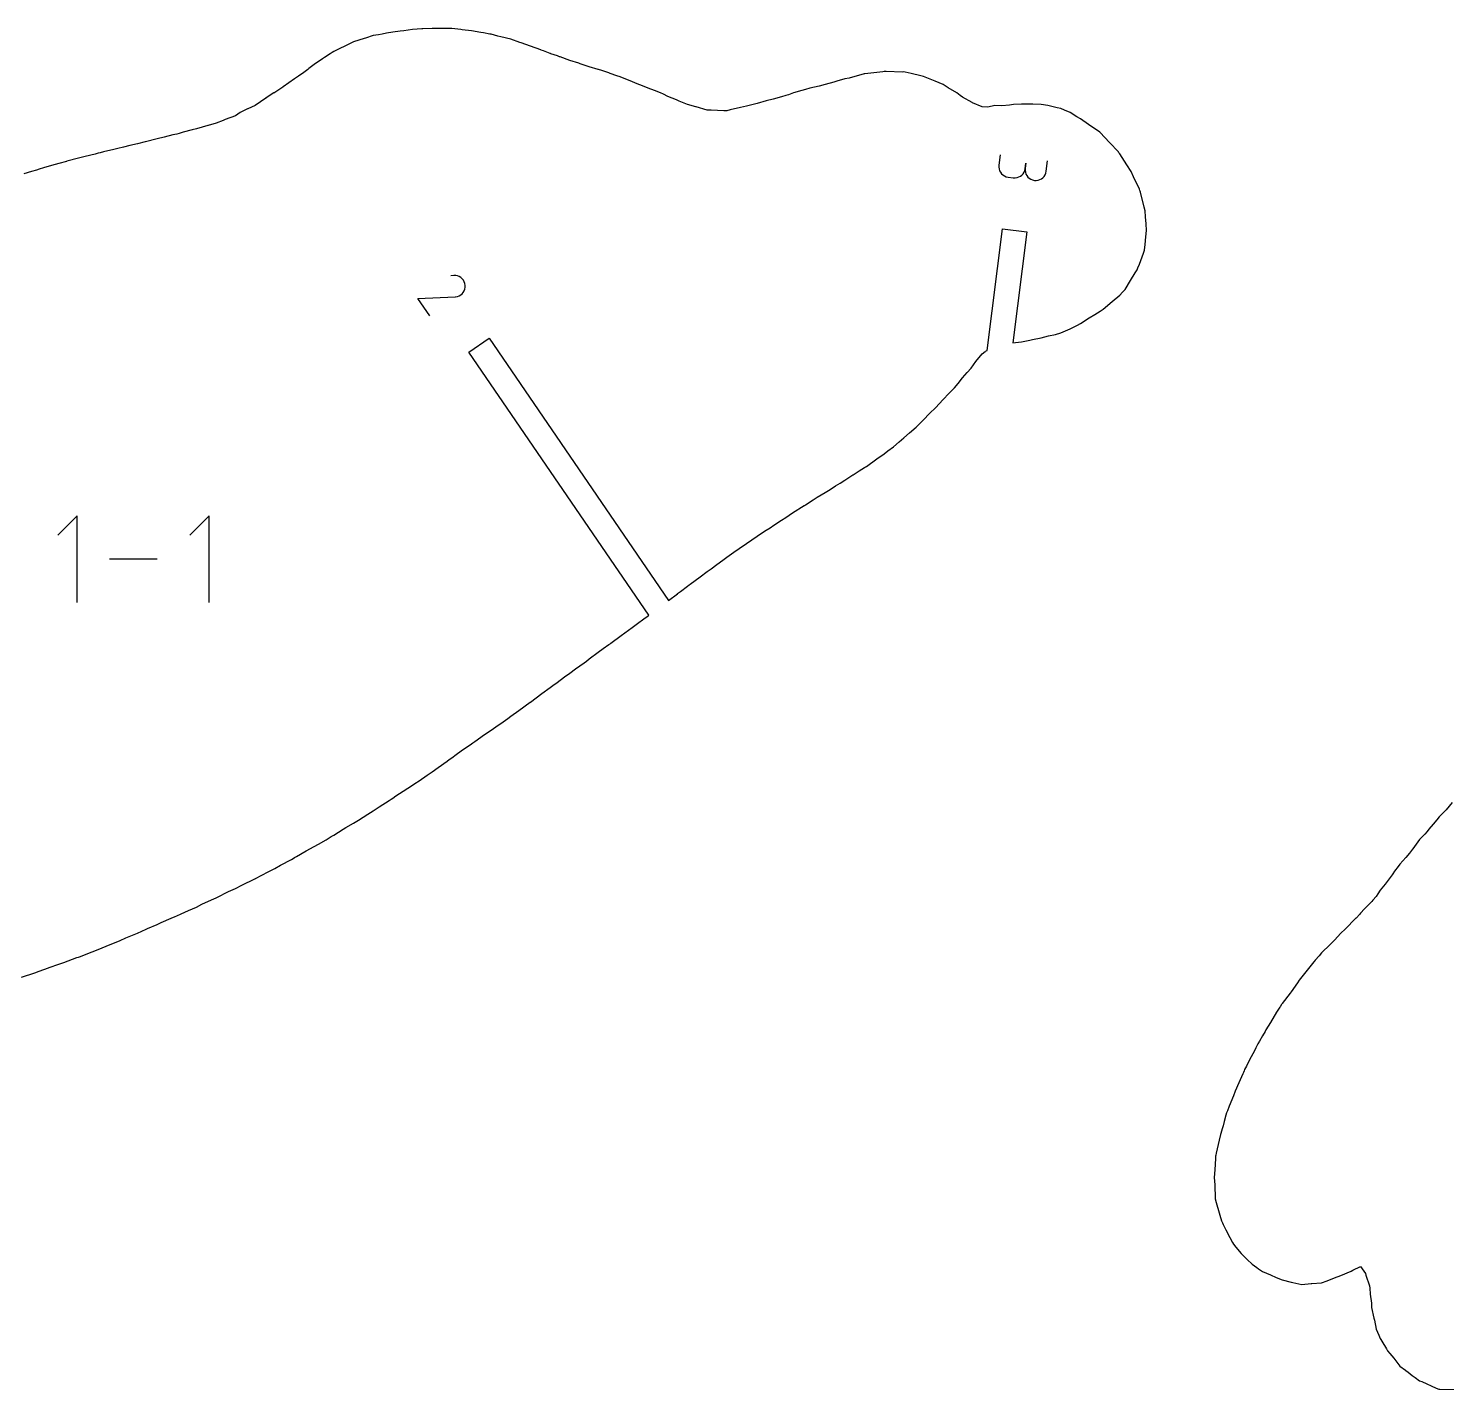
# Model space of a CAD drawing. Extents: x 0 to 560, y 0 to 480.
# Drawn here: x 67.4 to 133.8, y 84.7 to 148.5 of the extents above; entities that cross this region are included whole.
import ezdxf

# ---------------------------------------------------------------- set-up
doc = ezdxf.new("R2010")
doc.units = 0

msp = doc.modelspace()

# ---------------------------------------------------------------- linework, layer by layer
at = {"layer": 'annotation', "color": 1}
for p, q in [((112.897517, 142.540516), (112.835258, 142.047009)), ((115.054995, 141.766976), (115.117254, 142.260483)), ((112.835258, 142.047009), (112.832023, 141.957246)), ((112.832023, 141.957246), (112.844434, 141.870832)), ((112.835258, 142.047009), (112.835258, 142.047009)), ((112.844434, 141.870832), (112.871258, 141.789335)), ((112.871258, 141.789335), (112.911262, 141.71432)), ((112.911262, 141.71432), (112.963212, 141.647356)), ((112.963212, 141.647356), (113.025876, 141.590007)), ((113.025876, 141.590007), (113.098018, 141.543843)), ((113.84472, 141.536148), (113.911686, 141.588111)), ((113.911686, 141.588111), (113.969082, 141.650838)), ((113.969082, 141.650838), (114.015321, 141.723118)), ((114.015321, 141.723118), (114.048816, 141.80374)), ((114.048816, 141.80374), (114.06798, 141.891493)), ((114.06798, 141.891493), (114.064752, 141.80173)), ((114.064752, 141.80173), (114.077188, 141.715313)), ((114.06798, 141.891493), (114.099154, 142.138595)), ((114.099154, 142.138595), (114.06798, 141.891493)), ((114.06798, 141.891493), (114.06798, 141.891493)), ((114.077188, 141.715313), (114.104063, 141.633809)), ((114.104063, 141.633809), (114.144153, 141.558784)), ((114.144153, 141.558784), (114.196231, 141.491803)), ((114.956096, 141.52632), (115.002335, 141.5986)), ((115.002335, 141.5986), (115.035831, 141.679222)), ((115.035831, 141.679222), (115.054995, 141.766976)), ((113.098018, 141.543843), (113.178407, 141.510428)), ((113.178407, 141.510428), (113.265809, 141.491331)), ((113.265809, 141.491331), (113.512911, 141.460157)), ((113.512911, 141.460157), (113.512911, 141.460157)), ((113.512911, 141.460157), (113.602281, 141.456954)), ((113.602281, 141.456954), (113.688431, 141.469359)), ((113.688431, 141.469359), (113.769773, 141.49616)), ((113.769773, 141.49616), (113.84472, 141.536148)), ((114.196231, 141.491803), (114.259073, 141.434432)), ((114.259073, 141.434432), (114.331453, 141.388238)), ((114.331453, 141.388238), (114.412146, 141.354785)), ((114.412146, 141.354785), (114.499926, 141.33564)), ((114.499926, 141.33564), (114.499926, 141.33564)), ((114.499926, 141.33564), (114.589295, 141.332436)), ((114.589295, 141.332436), (114.675445, 141.344841)), ((114.675445, 141.344841), (114.756787, 141.371643)), ((114.756787, 141.371643), (114.831734, 141.411631)), ((114.831734, 141.411631), (114.8987, 141.463593)), ((114.8987, 141.463593), (114.956096, 141.52632)), ((87.295606, 136.876953), (87.15531, 136.860083)), ((87.385543, 136.875694), (87.295606, 136.876953)), ((87.471306, 136.859029), (87.385543, 136.875694)), ((87.551422, 136.828241), (87.471306, 136.859029)), ((87.624416, 136.784615), (87.551422, 136.828241)), ((87.688816, 136.729433), (87.624416, 136.784615)), ((87.743146, 136.663978), (87.688816, 136.729433)), ((87.785934, 136.589534), (87.743146, 136.663978)), ((87.781619, 136.163514), (87.812561, 136.243574)), ((87.815705, 136.507385), (87.785934, 136.589534)), ((87.812561, 136.243574), (87.82944, 136.329182)), ((87.830986, 136.418813), (87.815705, 136.507385)), ((87.82944, 136.329182), (87.830986, 136.418813)), ((87.830986, 136.418813), (87.830986, 136.418813)), ((85.614966, 135.807496), (87.355414, 135.884779)), ((86.176868, 134.986541), (85.614966, 135.807496)), ((87.355414, 135.884779), (87.355414, 135.884779)), ((87.355414, 135.884779), (87.357156, 135.88464)), ((87.357156, 135.88464), (87.358883, 135.884545)), ((87.358883, 135.884545), (87.360608, 135.884495)), ((87.360608, 135.884495), (87.362343, 135.88449)), ((87.362343, 135.88449), (87.364103, 135.884531)), ((87.364103, 135.884531), (87.365901, 135.884618)), ((87.365901, 135.884618), (87.36775, 135.884754)), ((87.36775, 135.884754), (87.369664, 135.884939)), ((87.369664, 135.884939), (87.371656, 135.885172)), ((87.371656, 135.885172), (87.460346, 135.89988)), ((87.371656, 135.885172), (87.371656, 135.885172)), ((87.460346, 135.89988), (87.542581, 135.929296)), ((87.542581, 135.929296), (87.617094, 135.971895)), ((87.617094, 135.971895), (87.682617, 136.026148)), ((87.682617, 136.026148), (87.737882, 136.09053)), ((87.737882, 136.09053), (87.781619, 136.163514)), ((69.640979, 125.623476), (68.735845, 124.718087)), ((69.640979, 121.552033), (69.640979, 125.623476)), ((75.825891, 125.623476), (74.920757, 124.718087)), ((75.825891, 121.552033), (75.825891, 125.623476)), ((73.394221, 123.587755), (71.168026, 123.587755))]:
    msp.add_line(p, q, dxfattribs=at)
at = {"layer": 'boundary', "color": 5}
for p, q in [((84.14185, 148.229489), (83.939791, 148.193483)), ((84.438182, 148.28234), (84.14185, 148.229489)), ((84.77703, 148.327626), (84.438182, 148.28234)), ((84.945909, 148.350441), (84.77703, 148.327626)), ((85.358894, 148.405609), (84.945909, 148.350441)), ((85.78933, 148.431537), (85.358894, 148.405609)), ((85.849167, 148.433681), (85.78933, 148.431537)), ((86.279605, 148.459607), (85.849167, 148.433681)), ((86.710041, 148.458817), (86.279605, 148.459607)), ((86.769878, 148.456478), (86.710041, 148.458817)), ((87.200314, 148.455686), (86.769878, 148.456478)), ((87.630752, 148.408506), (87.200314, 148.455686)), ((87.690589, 148.398348), (87.630752, 148.408506)), ((88.121026, 148.351169), (87.690589, 148.398348)), ((88.563944, 148.272788), (88.121026, 148.351169)), ((88.67944, 148.248807), (88.563944, 148.272788)), ((88.983244, 148.193483), (88.67944, 148.248807)), ((82.157353, 147.617143), (81.98998, 147.536291)), ((82.596763, 147.833554), (82.157353, 147.617143)), ((83.090139, 147.984515), (82.596763, 147.833554)), ((83.155901, 148.006317), (83.090139, 147.984515)), ((83.517472, 148.117997), (83.155901, 148.006317)), ((83.76762, 148.162682), (83.517472, 148.117997)), ((83.939791, 148.193483), (83.76762, 148.162682)), ((89.01249, 148.187352), (88.983244, 148.193483)), ((89.041736, 148.18122), (89.01249, 148.187352)), ((89.362861, 148.100734), (89.041736, 148.18122)), ((89.501641, 148.061006), (89.362861, 148.100734)), ((89.962447, 147.947544), (89.501641, 148.061006)), ((90.392884, 147.800868), (89.962447, 147.947544)), ((90.45272, 147.779329), (90.392884, 147.800868)), ((90.883157, 147.632651), (90.45272, 147.779329)), ((91.37202, 147.450001), (90.883157, 147.632651)), ((81.145122, 147.026928), (80.755342, 146.762542)), ((81.243374, 147.09603), (81.145122, 147.026928)), ((81.503274, 147.272773), (81.243374, 147.09603)), ((81.589663, 147.327231), (81.503274, 147.272773)), ((81.676052, 147.38169), (81.589663, 147.327231)), ((81.98998, 147.536291), (81.676052, 147.38169)), ((91.395176, 147.440129), (91.37202, 147.450001)), ((91.493186, 147.40248), (91.395176, 147.440129)), ((91.803868, 147.284218), (91.493186, 147.40248)), ((91.824504, 147.278495), (91.803868, 147.284218)), ((91.84514, 147.272773), (91.824504, 147.278495)), ((92.15365, 147.166265), (91.84514, 147.272773)), ((92.255179, 147.131826), (92.15365, 147.166265)), ((92.286165, 147.119016), (92.255179, 147.131826)), ((92.724578, 146.957768), (92.286165, 147.119016)), ((93.155016, 146.822144), (92.724578, 146.957768)), ((80.009986, 146.21598), (79.83463, 146.092762)), ((80.025296, 146.228845), (80.009986, 146.21598)), ((80.200651, 146.352061), (80.025296, 146.228845)), ((80.455733, 146.539735), (80.200651, 146.352061)), ((80.500259, 146.574868), (80.455733, 146.539735)), ((80.755342, 146.762542), (80.500259, 146.574868)), ((93.214854, 146.80066), (93.155016, 146.822144)), ((93.645289, 146.665036), (93.214854, 146.80066)), ((94.058281, 146.535274), (93.645289, 146.665036)), ((94.069805, 146.53131), (94.058281, 146.535274)), ((94.234433, 146.477739), (94.069805, 146.53131)), ((94.565998, 146.370529), (94.234433, 146.477739)), ((94.594349, 146.361295), (94.565998, 146.370529)), ((94.622701, 146.352061), (94.594349, 146.361295)), ((94.929034, 146.240391), (94.622701, 146.352061)), ((95.08378, 146.184515), (94.929034, 146.240391)), ((106.516493, 146.328222), (105.813755, 146.131027)), ((106.535235, 146.331867), (106.516493, 146.328222)), ((106.554933, 146.332766), (106.535235, 146.331867)), ((106.697446, 146.352061), (106.554933, 146.332766)), ((107.393689, 146.427705), (106.697446, 146.352061)), ((107.455948, 146.440178), (107.393689, 146.427705)), ((107.549249, 146.445363), (107.455948, 146.440178)), ((108.313615, 146.415105), (107.549249, 146.445363)), ((108.376659, 146.419394), (108.313615, 146.415105)), ((108.437588, 146.412991), (108.376659, 146.419394)), ((108.733782, 146.352061), (108.437588, 146.412991)), ((109.185656, 146.24035), (108.733782, 146.352061)), ((109.297366, 146.206537), (109.185656, 146.24035)), ((79.286915, 145.70846), (78.91392, 145.45076)), ((79.295274, 145.714288), (79.286915, 145.70846)), ((79.301006, 145.719191), (79.295274, 145.714288)), ((79.83463, 146.092762), (79.301006, 145.719191)), ((95.1186, 146.170681), (95.08378, 146.184515)), ((95.486708, 146.029449), (95.1186, 146.170681)), ((95.969347, 145.835949), (95.486708, 146.029449)), ((96.051317, 145.805091), (95.969347, 145.835949)), ((96.407422, 145.663921), (96.051317, 145.805091)), ((96.698339, 145.547941), (96.407422, 145.663921)), ((96.982797, 145.431352), (96.698339, 145.547941)), ((103.598305, 145.544695), (103.213289, 145.431352)), ((103.773103, 145.599339), (103.598305, 145.544695)), ((103.978454, 145.656268), (103.773103, 145.599339)), ((104.422067, 145.745249), (103.978454, 145.656268)), ((104.693817, 145.830309), (104.422067, 145.745249)), ((105.109794, 145.936082), (104.693817, 145.830309)), ((105.25096, 145.988498), (105.109794, 145.936082)), ((105.614524, 146.09997), (105.25096, 145.988498)), ((105.813755, 146.131027), (105.614524, 146.09997)), ((109.54447, 146.104959), (109.297366, 146.206537)), ((109.852742, 145.986724), (109.54447, 146.104959)), ((110.21808, 145.821808), (109.852742, 145.986724)), ((110.466937, 145.680211), (110.21808, 145.821808)), ((110.864038, 145.431352), (110.466937, 145.680211)), ((78.49097, 145.188584), (77.993209, 144.849287)), ((78.497216, 145.193768), (78.49097, 145.188584)), ((78.505799, 145.199086), (78.497216, 145.193768)), ((78.868716, 145.431352), (78.505799, 145.199086)), ((78.891318, 145.441056), (78.868716, 145.431352)), ((78.91392, 145.45076), (78.891318, 145.441056)), ((97.115466, 145.370275), (96.982797, 145.431352)), ((97.328129, 145.271306), (97.115466, 145.370275)), ((97.735416, 145.105764), (97.328129, 145.271306)), ((97.859519, 145.052789), (97.735416, 145.105764)), ((98.24884, 144.893837), (97.859519, 145.052789)), ((98.643454, 144.785213), (98.24884, 144.893837)), ((101.441108, 144.92674), (101.010971, 144.818813)), ((101.507507, 144.942356), (101.441108, 144.92674)), ((101.508155, 144.942523), (101.507507, 144.942356)), ((101.931685, 145.063576), (101.508155, 144.942523)), ((102.256344, 145.149097), (101.931685, 145.063576)), ((102.653221, 145.258196), (102.256344, 145.149097)), ((102.852392, 145.311313), (102.653221, 145.258196)), ((102.984545, 145.349754), (102.852392, 145.311313)), ((103.213289, 145.431352), (102.984545, 145.349754)), ((111.026496, 145.319058), (110.864038, 145.431352)), ((111.13879, 145.240052), (111.026496, 145.319058)), ((111.588622, 144.981519), (111.13879, 145.240052)), ((111.601467, 144.973317), (111.588622, 144.981519)), ((112.059498, 144.778764), (111.601467, 144.973317)), ((113.517626, 144.893934), (113.327988, 144.85842)), ((113.900922, 144.91186), (113.517626, 144.893934)), ((114.298004, 144.907723), (113.900922, 144.91186)), ((114.428992, 144.903281), (114.298004, 144.907723)), ((114.821629, 144.898997), (114.428992, 144.903281)), ((115.129863, 144.842006), (114.821629, 144.898997)), ((77.072499, 144.367819), (76.587123, 144.193423)), ((77.176841, 144.439231), (77.072499, 144.367819)), ((77.281185, 144.510641), (77.176841, 144.439231)), ((77.624771, 144.684473), (77.281185, 144.510641)), ((77.641374, 144.695075), (77.624771, 144.684473)), ((77.993209, 144.849287), (77.641374, 144.695075)), ((98.647559, 144.784251), (98.643454, 144.785213)), ((99.169554, 144.626142), (98.647559, 144.784251)), ((99.356019, 144.62989), (99.169554, 144.626142)), ((99.952157, 144.598962), (99.356019, 144.62989)), ((100.090261, 144.600961), (99.952157, 144.598962)), ((100.246252, 144.639926), (100.090261, 144.600961)), ((100.727836, 144.745307), (100.246252, 144.639926)), ((101.010971, 144.818813), (100.727836, 144.745307)), ((112.314528, 144.765669), (112.059498, 144.778764)), ((112.644094, 144.846757), (112.314528, 144.765669)), ((112.980211, 144.837112), (112.644094, 144.846757)), ((113.327988, 144.85842), (112.980211, 144.837112)), ((115.568763, 144.739455), (115.129863, 144.842006)), ((115.742343, 144.704638), (115.568763, 144.739455)), ((115.905746, 144.632601), (115.742343, 144.704638)), ((116.17052, 144.510641), (115.905746, 144.632601)), ((116.494976, 144.320139), (116.17052, 144.510641)), ((116.663053, 144.224049), (116.494976, 144.320139)), ((117.031703, 143.962038), (116.663053, 144.224049)), ((74.615613, 143.58993), (74.425199, 143.538635)), ((75.041649, 143.700227), (74.615613, 143.58993)), ((75.231078, 143.749017), (75.041649, 143.700227)), ((75.768865, 143.91076), (75.231078, 143.749017)), ((75.782862, 143.91471), (75.768865, 143.91076)), ((76.151788, 144.022648), (75.782862, 143.91471)), ((76.48176, 144.149967), (76.151788, 144.022648)), ((76.587123, 144.193423), (76.48176, 144.149967)), ((117.565606, 143.58993), (117.031703, 143.962038)), ((117.57561, 143.581257), (117.565606, 143.58993)), ((117.583761, 143.574265), (117.57561, 143.581257)), ((118.019671, 143.105128), (117.583761, 143.574265)), ((71.812868, 142.896364), (71.548235, 142.831457)), ((72.117682, 142.970723), (71.812868, 142.896364)), ((72.468946, 143.057041), (72.117682, 142.970723)), ((72.824726, 143.143578), (72.468946, 143.057041)), ((72.830477, 143.14498), (72.824726, 143.143578)), ((72.841911, 143.147784), (72.830477, 143.14498)), ((73.389656, 143.280764), (72.841911, 143.147784)), ((73.715231, 143.361307), (73.389656, 143.280764)), ((74.130662, 143.463739), (73.715231, 143.361307)), ((74.310367, 143.50815), (74.130662, 143.463739)), ((74.425199, 143.538635), (74.310367, 143.50815)), ((118.437702, 142.669219), (118.019671, 143.105128)), ((69.147743, 142.227381), (68.786104, 142.131313)), ((69.151554, 142.22836), (69.147743, 142.227381)), ((69.158418, 142.23017), (69.151554, 142.22836)), ((69.706815, 142.378682), (69.158418, 142.23017)), ((70.015298, 142.455256), (69.706815, 142.378682)), ((70.487908, 142.572381), (70.015298, 142.455256)), ((70.627525, 142.607019), (70.487908, 142.572381)), ((70.717245, 142.629265), (70.627525, 142.607019)), ((70.878476, 142.669219), (70.717245, 142.629265)), ((71.358681, 142.785548), (70.878476, 142.669219)), ((71.548235, 142.831457), (71.358681, 142.785548)), ((118.465137, 142.633572), (118.437702, 142.669219)), ((118.504474, 142.582887), (118.465137, 142.633572)), ((118.833317, 142.068072), (118.504474, 142.582887)), ((67.509003, 141.748509), (67.151605, 141.637366)), ((67.734646, 141.816747), (67.509003, 141.748509)), ((67.865393, 141.85666), (67.734646, 141.816747)), ((68.070134, 141.917876), (67.865393, 141.85666)), ((68.446623, 142.029337), (68.070134, 141.917876)), ((68.786104, 142.131313), (68.446623, 142.029337)), ((119.033493, 141.74851), (118.833317, 142.068072)), ((119.151621, 141.5016), (119.033493, 141.74851)), ((119.425185, 140.923655), (119.151621, 141.5016)), ((119.448874, 140.865675), (119.425185, 140.923655)), ((119.464384, 140.827798), (119.448874, 140.865675)), ((119.476315, 140.778975), (119.464384, 140.827798)), ((119.647144, 140.087237), (119.476315, 140.778975)), ((119.691278, 139.907088), (119.647144, 140.087237)), ((119.709574, 139.622699), (119.691278, 139.907088)), ((119.732282, 139.293475), (119.709574, 139.622699)), ((112.292191, 133.372565), (113.011497, 139.074292)), ((113.011497, 139.074292), (114.148485, 138.930854)), ((114.148485, 138.930854), (113.491453, 133.722754)), ((119.721956, 138.689606), (119.751842, 138.986378)), ((119.751842, 138.986378), (119.732282, 139.293475)), ((119.659116, 138.065667), (119.685315, 138.325797)), ((119.685315, 138.325797), (119.721956, 138.689606)), ((119.425185, 137.404343), (119.609516, 137.922548)), ((119.609516, 137.922548), (119.659116, 138.065667)), ((118.997925, 136.648403), (119.225641, 137.006541)), ((119.225641, 137.006541), (119.311893, 137.144956)), ((119.311893, 137.144956), (119.353699, 137.240701)), ((119.353699, 137.240701), (119.425185, 137.404343)), ((118.747906, 136.224246), (118.997925, 136.648403)), ((117.719043, 135.303535), (118.145519, 135.667075)), ((118.145519, 135.667075), (118.504474, 135.954091)), ((118.504474, 135.954091), (118.634997, 136.0983)), ((118.634997, 136.0983), (118.747906, 136.224246)), ((117.07191, 134.894679), (117.330388, 135.050161)), ((117.330388, 135.050161), (117.583761, 135.204992)), ((117.583761, 135.204992), (117.636636, 135.243713)), ((117.636636, 135.243713), (117.719043, 135.303535)), ((115.854522, 134.240366), (116.179419, 134.382825)), ((116.179419, 134.382825), (116.513665, 134.559674)), ((116.513665, 134.559674), (116.663053, 134.632257)), ((116.663053, 134.632257), (117.07191, 134.894679)), ((88.000708, 133.290349), (88.946404, 133.937631)), ((88.946404, 133.937631), (97.360219, 121.644824)), ((113.491453, 133.722754), (113.6201, 133.742934)), ((113.6201, 133.742934), (113.900922, 133.77524)), ((113.900922, 133.77524), (114.289527, 133.850719)), ((114.289527, 133.850719), (114.407789, 133.875957)), ((114.407789, 133.875957), (114.821629, 133.952603)), ((114.821629, 133.952603), (115.15891, 134.045546)), ((115.15891, 134.045546), (115.482723, 134.123205)), ((115.482723, 134.123205), (115.742343, 134.190849)), ((115.742343, 134.190849), (115.854522, 134.240366)), ((96.437596, 120.963831), (88.000708, 133.290349)), ((111.752481, 132.844067), (112.059498, 133.215957)), ((112.059498, 133.215957), (112.191528, 133.325878)), ((112.191528, 133.325878), (112.217251, 133.337809)), ((112.217251, 133.337809), (112.292191, 133.372565)), ((111.13879, 132.087479), (111.350947, 132.332473)), ((111.350947, 132.332473), (111.533453, 132.541404)), ((111.533453, 132.541404), (111.752481, 132.844067)), ((110.48963, 131.349054), (110.756549, 131.620693)), ((110.756549, 131.620693), (110.922917, 131.827322)), ((110.922917, 131.827322), (111.13879, 132.087479)), ((110.039202, 130.872349), (110.21808, 131.069316)), ((110.21808, 131.069316), (110.48963, 131.349054)), ((109.297366, 130.120326), (109.587701, 130.408223)), ((109.587701, 130.408223), (109.887121, 130.699982)), ((109.887121, 130.699982), (110.039202, 130.872349)), ((108.640923, 129.507258), (108.956017, 129.779272)), ((108.956017, 129.779272), (109.125855, 129.950649)), ((109.125855, 129.950649), (109.297366, 130.120326)), ((107.89751, 128.858561), (108.158949, 129.086875)), ((108.158949, 129.086875), (108.376659, 129.270734)), ((108.376659, 129.270734), (108.640923, 129.507258)), ((106.625871, 127.937851), (107.125339, 128.290295)), ((107.125339, 128.290295), (107.455948, 128.519619)), ((107.455948, 128.519619), (107.637805, 128.660517)), ((107.637805, 128.660517), (107.89751, 128.858561)), ((106.003871, 127.546518), (106.290458, 127.726214)), ((106.290458, 127.726214), (106.535235, 127.880759)), ((106.535235, 127.880759), (106.589142, 127.914771)), ((106.589142, 127.914771), (106.625871, 127.937851)), ((104.92326, 126.859922), (105.185788, 127.01714)), ((105.185788, 127.01714), (105.393531, 127.151164)), ((105.393531, 127.151164), (105.614524, 127.290047)), ((105.614524, 127.290047), (105.992332, 127.538991)), ((105.992332, 127.538991), (106.003871, 127.546518)), ((103.773103, 126.13612), (104.137479, 126.37263)), ((104.137479, 126.37263), (104.324785, 126.494852)), ((104.324785, 126.494852), (104.325052, 126.495017)), ((104.325052, 126.495017), (104.693817, 126.719804)), ((104.693817, 126.719804), (104.92326, 126.859922)), ((102.852392, 125.543942), (103.16886, 125.754892)), ((103.16886, 125.754892), (103.711991, 126.09643)), ((103.711991, 126.09643), (103.733064, 126.110138)), ((103.733064, 126.110138), (103.773103, 126.13612)), ((101.527145, 124.677596), (101.931685, 124.945612)), ((101.931685, 124.945612), (102.113581, 125.064193)), ((102.113581, 125.064193), (102.28883, 125.175719)), ((102.28883, 125.175719), (102.649889, 125.412978)), ((102.649889, 125.412978), (102.852392, 125.543942)), ((100.950437, 124.276585), (101.010971, 124.31882)), ((101.010971, 124.31882), (101.507688, 124.66402)), ((101.507688, 124.66402), (101.526877, 124.677414)), ((101.526877, 124.677414), (101.527145, 124.677596)), ((99.906865, 123.544411), (100.090261, 123.675415)), ((100.090261, 123.675415), (100.415291, 123.910021)), ((100.415291, 123.910021), (100.919544, 124.255008)), ((100.919544, 124.255008), (100.950437, 124.276585)), ((98.836906, 122.768407), (99.169553, 123.005579)), ((99.169553, 123.005579), (99.347465, 123.136921)), ((99.347465, 123.136921), (99.620528, 123.334298)), ((99.620528, 123.334298), (99.906865, 123.544411)), ((97.913795, 122.073304), (98.24884, 122.321621)), ((98.24884, 122.321621), (98.322588, 122.378741)), ((98.322588, 122.378741), (98.367949, 122.413588)), ((98.367949, 122.413588), (98.836906, 122.768407)), ((97.360219, 121.644824), (97.769336, 121.96706)), ((97.769336, 121.96706), (97.779128, 121.974371)), ((97.779128, 121.974371), (97.913795, 122.073304)), ((96.407422, 120.940669), (96.437596, 120.963831)), ((95.486708, 120.260916), (95.655637, 120.388077)), ((95.655637, 120.388077), (95.907452, 120.572166)), ((95.907452, 120.572166), (96.20585, 120.79514)), ((96.20585, 120.79514), (96.407422, 120.940669)), ((94.616295, 119.624939), (94.652356, 119.651456)), ((94.652356, 119.651456), (95.139066, 120.01586)), ((95.139066, 120.01586), (95.486708, 120.260916)), ((93.645289, 118.913928), (94.062177, 119.229231)), ((94.062177, 119.229231), (94.065423, 119.231595)), ((94.065423, 119.231595), (94.299803, 119.397711)), ((94.299803, 119.397711), (94.565998, 119.587519)), ((94.565998, 119.587519), (94.616295, 119.624939)), ((92.724578, 118.240752), (92.998266, 118.443082)), ((92.998266, 118.443082), (93.397463, 118.730745)), ((93.397463, 118.730745), (93.507792, 118.812974)), ((93.507792, 118.812974), (93.645289, 118.913928)), ((91.803868, 117.570484), (91.934055, 117.666461)), ((91.934055, 117.666461), (92.132636, 117.810036)), ((92.132636, 117.810036), (92.484459, 118.070018)), ((92.484459, 118.070018), (92.724578, 118.240752)), ((90.887373, 116.889324), (91.413142, 117.291338)), ((91.413142, 117.291338), (91.803868, 117.570484)), ((89.962447, 116.224989), (90.340278, 116.505298)), ((90.340278, 116.505298), (90.877964, 116.88245)), ((90.877964, 116.88245), (90.883157, 116.886143)), ((90.883157, 116.886143), (90.885698, 116.888066)), ((90.885698, 116.888066), (90.887373, 116.889324)), ((89.041736, 115.572089), (89.263687, 115.732302)), ((89.263687, 115.732302), (89.603087, 115.968613)), ((89.603087, 115.968613), (89.822312, 116.126435)), ((89.822312, 116.126435), (89.962447, 116.224989)), ((88.121026, 114.937193), (88.18111, 114.979814)), ((88.18111, 114.979814), (88.279443, 115.047903)), ((88.279443, 115.047903), (88.738672, 115.368252)), ((88.738672, 115.368252), (89.041736, 115.572089)), ((87.200314, 114.284103), (87.404467, 114.430981)), ((87.404467, 114.430981), (87.64386, 114.604869)), ((87.64386, 114.604869), (88.121026, 114.937193)), ((86.279605, 113.630077), (86.56281, 113.832515)), ((86.56281, 113.832515), (86.983025, 114.127192)), ((86.983025, 114.127192), (87.084374, 114.200766)), ((87.084374, 114.200766), (87.200314, 114.284103)), ((84.925465, 112.723768), (85.358894, 112.998002)), ((85.358894, 112.998002), (85.474387, 113.077436)), ((85.474387, 113.077436), (85.666108, 113.206482)), ((85.666108, 113.206482), (86.038805, 113.466526)), ((86.038805, 113.466526), (86.279605, 113.630077)), ((84.270869, 112.285771), (84.351917, 112.339911)), ((84.351917, 112.339911), (84.438182, 112.395514)), ((84.438182, 112.395514), (84.585362, 112.49345)), ((84.585362, 112.49345), (84.925465, 112.723768)), ((83.259619, 111.643132), (83.517472, 111.797794)), ((83.517472, 111.797794), (83.803364, 111.988005)), ((83.803364, 111.988005), (84.270869, 112.285771)), ((133.674256, 111.719622), (133.471015, 111.515209)), ((133.793319, 111.839367), (133.674256, 111.719622)), ((134.079624, 112.185507), (133.793319, 111.839367)), ((82.109098, 110.932015), (82.241582, 111.00988)), ((82.241582, 111.00988), (82.596762, 111.222305)), ((82.596762, 111.222305), (82.676741, 111.272639)), ((82.676741, 111.272639), (82.827619, 111.365061)), ((82.827619, 111.365061), (83.259619, 111.643132)), ((133.179677, 111.172496), (132.986579, 110.932643)), ((133.360858, 111.372873), (133.179677, 111.172496)), ((133.471015, 111.515209), (133.360858, 111.372873)), ((80.947251, 110.235535), (81.31352, 110.444349)), ((81.31352, 110.444349), (81.553325, 110.587804)), ((81.553325, 110.587804), (81.676052, 110.659347)), ((81.676052, 110.659347), (82.109098, 110.932015)), ((132.550301, 110.448568), (132.22746, 110.0133)), ((132.736256, 110.640026), (132.550301, 110.448568)), ((132.788677, 110.700007), (132.736256, 110.640026)), ((132.900612, 110.825853), (132.788677, 110.700007)), ((132.986579, 110.932643), (132.900612, 110.825853)), ((79.83463, 109.604584), (79.930828, 109.659326)), ((79.930828, 109.659326), (80.369155, 109.915317)), ((80.369155, 109.915317), (80.755342, 110.122639)), ((80.755342, 110.122639), (80.947251, 110.235535)), ((132.07068, 109.812341), (131.900451, 109.615145)), ((132.221916, 110.006806), (132.07068, 109.812341)), ((132.22746, 110.0133), (132.221916, 110.006806)), ((78.591817, 108.93655), (78.91392, 109.095996)), ((78.91392, 109.095996), (79.179393, 109.246881)), ((79.179393, 109.246881), (79.690631, 109.52364)), ((79.690631, 109.52364), (79.768875, 109.568534)), ((79.768875, 109.568534), (79.83463, 109.604584)), ((131.553705, 109.192289), (131.379812, 108.969966)), ((131.62959, 109.301384), (131.553705, 109.192289)), ((131.900451, 109.615145), (131.62959, 109.301384)), ((77.358174, 108.312271), (77.971224, 108.602928)), ((77.971224, 108.602928), (77.983775, 108.609223)), ((77.983775, 108.609223), (77.993209, 108.613722)), ((77.993209, 108.613722), (78.006816, 108.620846)), ((78.006816, 108.620846), (78.591817, 108.93655)), ((130.938201, 108.353062), (130.708883, 108.082525)), ((131.166124, 108.670703), (130.938201, 108.353062)), ((131.261737, 108.798828), (131.166124, 108.670703)), ((131.296934, 108.84984), (131.261737, 108.798828)), ((131.379812, 108.969966), (131.296934, 108.84984)), ((75.490236, 107.420986), (76.081695, 107.682217)), ((76.081695, 107.682217), (76.125112, 107.702447)), ((76.125112, 107.702447), (76.151788, 107.714789)), ((76.151788, 107.714789), (76.184757, 107.730871)), ((76.184757, 107.730871), (76.740235, 108.016029)), ((76.740235, 108.016029), (77.072499, 108.162778)), ((77.072499, 108.162778), (77.358174, 108.312271)), ((130.509826, 107.785316), (130.359231, 107.609398)), ((130.586628, 107.89999), (130.509826, 107.785316)), ((130.708883, 108.082525), (130.586628, 107.89999)), ((74.51268, 106.963821), (74.864985, 107.1276)), ((74.864985, 107.1276), (75.231078, 107.290733)), ((75.231078, 107.290733), (75.490236, 107.420986)), ((129.788169, 107.008623), (129.744907, 106.953143)), ((129.973781, 107.20371), (129.788169, 107.008623)), ((130.311511, 107.546468), (129.973781, 107.20371)), ((130.359231, 107.609398), (130.311511, 107.546468)), ((72.948769, 106.281687), (73.389656, 106.476276)), ((73.389656, 106.476276), (73.58458, 106.562547)), ((73.58458, 106.562547), (74.056498, 106.76151)), ((74.056498, 106.76151), (74.243027, 106.842594)), ((74.243027, 106.842594), (74.310367, 106.871235)), ((74.310367, 106.871235), (74.51268, 106.963821)), ((129.565449, 106.76745), (129.069094, 106.250598)), ((129.569558, 106.771262), (129.565449, 106.76745)), ((129.570118, 106.771804), (129.569558, 106.771262)), ((129.571089, 106.773002), (129.570118, 106.771804)), ((129.744907, 106.953143), (129.571089, 106.773002)), ((71.274436, 105.566997), (71.548235, 105.677585)), ((71.548235, 105.677585), (71.656172, 105.725685)), ((71.656172, 105.725685), (71.932773, 105.840796)), ((71.932773, 105.840796), (72.316983, 106.006221)), ((72.316983, 106.006221), (72.468946, 106.064739)), ((72.468946, 106.064739), (72.877025, 106.248878)), ((72.877025, 106.248878), (72.948769, 106.281687)), ((128.584225, 105.758291), (128.375934, 105.551298)), ((128.705262, 105.891559), (128.584225, 105.758291)), ((128.867459, 106.070141), (128.705262, 105.891559)), ((129.069094, 106.250598), (128.867459, 106.070141)), ((69.749664, 104.962938), (70.34996, 105.197652)), ((70.34996, 105.197652), (70.627525, 105.301308)), ((70.627525, 105.301308), (71.005396, 105.462926)), ((71.005396, 105.462926), (71.274436, 105.566997)), ((127.843093, 105.009293), (127.655988, 104.798786)), ((127.946748, 105.140093), (127.843093, 105.009293)), ((128.366521, 105.541124), (127.946748, 105.140093)), ((128.375934, 105.551298), (128.366521, 105.541124)), ((67.865393, 104.280495), (68.302419, 104.436401)), ((68.302419, 104.436401), (68.336631, 104.448848)), ((68.336631, 104.448848), (68.786104, 104.605703)), ((68.786104, 104.605703), (69.014691, 104.6915)), ((69.014691, 104.6915), (69.635327, 104.920089)), ((69.635327, 104.920089), (69.689776, 104.940352)), ((69.689776, 104.940352), (69.706814, 104.946522)), ((69.706814, 104.946522), (69.749664, 104.962938)), ((127.463344, 104.564927), (127.163543, 104.172428)), ((127.589602, 104.715999), (127.463344, 104.564927)), ((127.611925, 104.744779), (127.589602, 104.715999)), ((127.655988, 104.798786), (127.611925, 104.744779)), ((67.037388, 103.999375), (67.654771, 104.209998)), ((67.654771, 104.209998), (67.865393, 104.280495)), ((126.827311, 103.731265), (126.525756, 103.319065)), ((126.914695, 103.857726), (126.827311, 103.731265)), ((127.026038, 104.018849), (126.914695, 103.857726)), ((127.163543, 104.172428), (127.026038, 104.018849)), ((126.480302, 103.24915), (126.105327, 102.770766)), ((126.525756, 103.319065), (126.480302, 103.24915)), ((125.84995, 102.362397), (125.562378, 101.875457)), ((126.00811, 102.603759), (125.84995, 102.362397)), ((126.014366, 102.61441), (126.00811, 102.603759)), ((126.072985, 102.717754), (126.014366, 102.61441)), ((126.08792, 102.742234), (126.072985, 102.717754)), ((126.105327, 102.770766), (126.08792, 102.742234)), ((125.450141, 101.704241), (125.350743, 101.535402)), ((125.562378, 101.875457), (125.450141, 101.704241)), ((125.184617, 101.253631), (125.054822, 101.005758)), ((125.314873, 101.463658), (125.184617, 101.253631)), ((125.350743, 101.535402), (125.314873, 101.463658)), ((124.797121, 100.523436), (124.602114, 100.159881)), ((124.873279, 100.690729), (124.797121, 100.523436)), ((124.974236, 100.873388), (124.873279, 100.690729)), ((125.054822, 101.005758), (124.974236, 100.873388)), ((124.441885, 99.829324), (124.353861, 99.677216)), ((124.602114, 100.159881), (124.441885, 99.829324)), ((124.085858, 99.052408), (123.907193, 98.663703)), ((124.087395, 99.055515), (124.085858, 99.052408)), ((124.263906, 99.471445), (124.087395, 99.055515)), ((124.296687, 99.540922), (124.263906, 99.471445)), ((124.327741, 99.620473), (124.296687, 99.540922)), ((124.353861, 99.677216), (124.327741, 99.620473)), ((123.825871, 98.441103), (123.621132, 97.957358)), ((123.907193, 98.663703), (123.825871, 98.441103)), ((123.544971, 97.746992), (123.503666, 97.650191)), ((123.621132, 97.957358), (123.544971, 97.746992)), ((123.343193, 97.043006), (123.284667, 96.845635)), ((123.400056, 97.233322), (123.343193, 97.043006)), ((123.472316, 97.535108), (123.400056, 97.233322)), ((123.503666, 97.650191), (123.472316, 97.535108)), ((123.219128, 96.636679), (123.163662, 96.358769)), ((123.282838, 96.840332), (123.219128, 96.636679)), ((123.284667, 96.845635), (123.282838, 96.840332)), ((123.014339, 95.754828), (122.998727, 95.664659)), ((123.163662, 96.358769), (123.014339, 95.754828)), ((122.983038, 95.510936), (122.954632, 94.97055)), ((122.989951, 95.623166), (122.983038, 95.510936)), ((122.998727, 95.664659), (122.989951, 95.623166)), ((122.954632, 94.97055), (122.926842, 94.609654)), ((122.926842, 94.609654), (122.94839, 94.276439)), ((122.94839, 94.276439), (122.97698, 93.633506)), ((122.97698, 93.633506), (122.978921, 93.596141)), ((122.978921, 93.596141), (122.981695, 93.582326)), ((122.981695, 93.582326), (122.98718, 93.552305)), ((122.98718, 93.552305), (123.195256, 92.843814)), ((123.195256, 92.843814), (123.269958, 92.582629)), ((123.269958, 92.582629), (123.311067, 92.488316)), ((123.311067, 92.488316), (123.343193, 92.414606)), ((123.343193, 92.414606), (123.449285, 92.200886)), ((123.449285, 92.200886), (123.467317, 92.162921)), ((123.467317, 92.162921), (123.653393, 91.811212)), ((123.653393, 91.811212), (123.779633, 91.569117)), ((123.779633, 91.569117), (123.832684, 91.499787)), ((123.832684, 91.499787), (123.941669, 91.34979)), ((123.941669, 91.34979), (124.194007, 91.052741)), ((124.194007, 91.052741), (124.263906, 90.970455)), ((124.263906, 90.970455), (124.346097, 90.893358)), ((124.346097, 90.893358), (124.471144, 90.766617)), ((124.471144, 90.766617), (124.703435, 90.555604)), ((124.703435, 90.555604), (124.918413, 90.399651)), ((124.918413, 90.399651), (125.007525, 90.334963)), ((129.41952, 90.269422), (129.788169, 90.443056)), ((129.788169, 90.443056), (130.014503, 90.125894)), ((125.007525, 90.334963), (125.184617, 90.206559)), ((125.184617, 90.206559), (125.557198, 90.055602)), ((125.557198, 90.055602), (125.835241, 89.933375)), ((125.835241, 89.933375), (126.105327, 89.820524)), ((126.105327, 89.820524), (126.537303, 89.718473)), ((127.946748, 89.686286), (128.216801, 89.780375)), ((128.216801, 89.780375), (128.564836, 89.915255)), ((128.564836, 89.915255), (128.867459, 90.021761)), ((128.867459, 90.021761), (129.345316, 90.228384)), ((129.345316, 90.228384), (129.41952, 90.269422)), ((130.014503, 90.125894), (130.023448, 90.114274)), ((130.023448, 90.114274), (130.038961, 90.033383)), ((130.038961, 90.033383), (130.198471, 89.542091)), ((126.537303, 89.718473), (126.607322, 89.70094)), ((126.607322, 89.70094), (127.026038, 89.605777)), ((127.026038, 89.605777), (127.462769, 89.644356)), ((127.462769, 89.644356), (127.496542, 89.647511)), ((127.496542, 89.647511), (127.946748, 89.686286)), ((130.198471, 89.542091), (130.215567, 89.426632)), ((130.215567, 89.426632), (130.233989, 89.14726)), ((130.233989, 89.14726), (130.291419, 88.722785)), ((130.291419, 88.722785), (130.295369, 88.528579)), ((130.295369, 88.528579), (130.411776, 88.032842)), ((130.411776, 88.032842), (130.432922, 87.927679)), ((130.432922, 87.927679), (130.522581, 87.515066)), ((130.522581, 87.515066), (130.58548, 87.367254)), ((130.58548, 87.367254), (130.643196, 87.231621)), ((130.643196, 87.231621), (130.708883, 87.077256)), ((130.708883, 87.077256), (130.737286, 87.026752)), ((130.737286, 87.026752), (130.780658, 86.944736)), ((130.780658, 86.944736), (130.99392, 86.595145)), ((130.99392, 86.595145), (131.051014, 86.501554)), ((131.051014, 86.501554), (131.156833, 86.370023)), ((131.156833, 86.370023), (131.340889, 86.15092)), ((131.340889, 86.15092), (131.62959, 85.782545)), ((131.62959, 85.782545), (131.882994, 85.592255)), ((131.882994, 85.592255), (131.905874, 85.572943)), ((131.905874, 85.572943), (132.016973, 85.488041)), ((132.016973, 85.488041), (132.206231, 85.345117)), ((132.206231, 85.345117), (132.345509, 85.239938)), ((132.345509, 85.239938), (132.550301, 85.085285)), ((132.550301, 85.085285), (132.651321, 85.053778)), ((132.651321, 85.053778), (133.33505, 84.742221)), ((133.33505, 84.742221), (133.452855, 84.69878)), ((133.452855, 84.69878), (133.471015, 84.692419)), ((133.471015, 84.692419), (133.491989, 84.692045)), ((133.491989, 84.692045), (134.364363, 84.676771))]:
    msp.add_line(p, q, dxfattribs=at)

doc.saveas('drawing.dxf')
